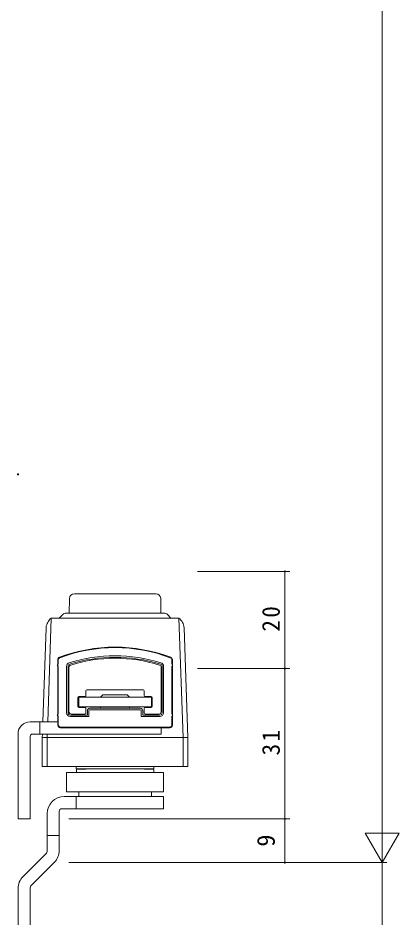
# Model space of a CAD drawing. Units: millimetres on the paper. Extents: x -420 to 373, y -297 to 267.
# Drawn here: x -288.6 to -210.1, y -184.5 to 0.9 of the extents above; entities that cross this region are included whole.
import ezdxf
from ezdxf.enums import TextEntityAlignment as Align

# ---------------------------------------------------------------- set-up
doc = ezdxf.new("R2010")
doc.units = ezdxf.units.MM
doc.layers.add('0-4_YKK_D', color=6, linetype='Continuous', lineweight=9)
doc.layers.add('0-6_YKK_13', color=4, linetype='Continuous', lineweight=9)
doc.styles.add('ＭＳ ゴシック', font='')
doc.styles.get('ＭＳ ゴシック').set_extended_font_data('MS Gothic')

msp = doc.modelspace()

# ---------------------------------------------------------------- linework, layer by layer
at = {"layer": '0-4_YKK_D'}
for p, q in [((-213.552, 170.903), (-213.552, -166.097)), ((-251.552, -113.099), (-232.552, -113.099)), ((-233.552, -113.099), (-233.552, -133.097)), ((-251.552, -133.097), (-232.552, -133.097)), ((-251.552, -133.097), (-232.552, -133.097)), ((-233.552, -164.097), (-233.552, -133.097)), ((-213.552, -173.097), (-213.552, -160.973)), ((-278.049, -164.097), (-232.552, -164.097)), ((-251.552, -164.097), (-232.552, -164.097)), ((-233.552, -173.097), (-233.552, -164.097)), ((-213.552, -173.097), (-217.052, -167.035)), ((-210.052, -167.035), (-217.052, -167.035)), ((-213.552, -173.097), (-210.052, -167.035)), ((-278.049, -173.097), (-212.552, -173.097)), ((-278.049, -173.097), (-232.552, -173.097)), ((-278.049, -173.097), (-212.552, -173.097)), ((-213.552, -173.097), (-213.552, -238.097))]:
    msp.add_line(p, q, dxfattribs=at)
for centre, start, end in [((-288.558, -93.097), 0, 180), ((-288.558, -93.097), 180, 0), ((-233.552, -113.099), 90, 270), ((-233.552, -113.099), 270, 90), ((-233.552, -133.097), 90, 270), ((-233.552, -133.097), 90, 270), ((-233.552, -133.097), 270, 90), ((-233.552, -133.097), 270, 90), ((-233.552, -164.097), 90, 270), ((-233.552, -164.097), 90, 270), ((-233.552, -164.097), 270, 90), ((-233.552, -164.097), 270, 90), ((-233.552, -173.097), 90, 270), ((-233.552, -173.097), 270, 90)]:
    msp.add_arc(centre, 0.106, start, end, dxfattribs=at)
at = {"layer": '0-6_YKK_13'}
for p, q in [((-260.157, -117.699), (-276.947, -117.699)), ((-278, -121.699), (-277.947, -118.682)), ((-259.104, -121.699), (-259.157, -118.682)), ((-279.345, -121.992), (-280.052, -122.699)), ((-278.638, -121.699), (-258.466, -121.699)), ((-257.759, -121.992), (-257.052, -122.699)), ((-281.692, -122.699), (-282.44, -144.099)), ((-255.412, -122.699), (-281.692, -122.699)), ((-255.412, -122.699), (-254.553, -147.299)), ((-283.44, -144.099), (-282.763, -124.699)), ((-280.352, -131.244), (-280.352, -144.799)), ((-280.252, -131.343), (-280.252, -132.199)), ((-256.852, -131.343), (-256.852, -132.199)), ((-256.752, -131.244), (-256.752, -144.799)), ((-280.252, -132.599), (-280.252, -142.499)), ((-278.552, -132.667), (-278.552, -142.199)), ((-278.252, -132.667), (-278.252, -142.199)), ((-278.052, -132.865), (-278.052, -141.999)), ((-259.052, -132.865), (-259.052, -141.999)), ((-258.852, -132.667), (-258.852, -142.199)), ((-258.552, -142.199), (-258.552, -132.667)), ((-256.852, -132.599), (-256.852, -142.499)), ((-276.202, -139.049), (-276.202, -140.949)), ((-274.752, -138.849), (-276.002, -138.849)), ((-274.552, -137.699), (-274.552, -138.649)), ((-262.752, -137.499), (-274.352, -137.499)), ((-271.052, -138.499), (-271.552, -138.999)), ((-268.552, -138.999), (-271.552, -138.999)), ((-266.052, -138.499), (-271.052, -138.499)), ((-268.552, -138.999), (-265.552, -138.999)), ((-266.052, -138.499), (-265.552, -138.999)), ((-262.552, -137.699), (-262.552, -138.649)), ((-262.352, -138.849), (-261.102, -138.849)), ((-261.081, -138.999), (-261.052, -139.029)), ((-261.052, -138.999), (-261.052, -140.999)), ((-260.902, -139.049), (-260.902, -140.949)), ((-277.752, -142.699), (-274.252, -142.699)), ((-277.552, -142.499), (-274.752, -142.499)), ((-276.052, -140.999), (-261.052, -140.999)), ((-274.752, -141.149), (-276.002, -141.149)), ((-274.552, -141.349), (-274.552, -142.299)), ((-274.252, -141.799), (-274.252, -142.699)), ((-273.952, -142.999), (-273.952, -141.799)), ((-273.752, -141.299), (-263.352, -141.299)), ((-273.752, -141.599), (-263.352, -141.599)), ((-271.552, -140.999), (-271.552, -141.299)), ((-265.552, -140.999), (-265.552, -141.299)), ((-263.152, -141.799), (-263.152, -142.999)), ((-262.852, -141.799), (-262.852, -142.699)), ((-259.352, -142.699), (-262.852, -142.699)), ((-262.552, -141.349), (-262.552, -142.299)), ((-262.352, -141.149), (-261.102, -141.149)), ((-259.552, -142.499), (-262.352, -142.499)), ((-280.252, -144.099), (-286.052, -144.099)), ((-284.081, -144.099), (-284.081, -146.599)), ((-280.252, -142.899), (-280.252, -144.699)), ((-273.952, -142.999), (-277.752, -142.999)), ((-259.352, -142.999), (-263.152, -142.999)), ((-256.852, -142.899), (-256.852, -144.699)), ((-279.852, -145.299), (-257.252, -145.299)), ((-279.752, -145.199), (-257.352, -145.199)), ((-259.052, -145.299), (-259.052, -146.599)), ((-288.552, -146.599), (-288.552, -164.099)), ((-286.052, -164.099), (-286.052, -147.099)), ((-259.052, -146.599), (-285.552, -146.599)), ((-283.552, -147.299), (-283.527, -146.599)), ((-283.552, -147.299), (-253.552, -147.299)), ((-283.552, -153.299), (-283.552, -147.299)), ((-282.552, -153.299), (-282.552, -147.299)), ((-282.527, -146.599), (-282.551, -147.299)), ((-254.552, -153.299), (-254.552, -147.299)), ((-283.552, -153.299), (-253.552, -153.299)), ((-260.552, -153.299), (-276.552, -153.299)), ((-276.552, -153.299), (-276.552, -153.799)), ((-276.552, -153.799), (-260.552, -153.799)), ((-276.523, -153.897), (-272.659, -153.799)), ((-272.659, -153.799), (-264.444, -153.799)), ((-260.581, -153.897), (-264.444, -153.799)), ((-260.552, -153.799), (-260.552, -153.299)), ((-278.549, -158.499), (-278.549, -154.499)), ((-258.549, -154.499), (-278.549, -154.499)), ((-276.508, -154.499), (-276.523, -153.897)), ((-260.596, -154.499), (-276.508, -154.499)), ((-260.596, -154.499), (-260.581, -153.897)), ((-258.549, -158.499), (-258.549, -154.499)), ((-258.549, -158.499), (-278.549, -158.499)), ((-276.049, -159.499), (-276.049, -158.499)), ((-261.049, -159.499), (-261.049, -158.499)), ((-258.549, -159.499), (-279.049, -159.499)), ((-276.549, -161.999), (-276.549, -159.499)), ((-282.549, -170.792), (-282.549, -162.999)), ((-280.049, -170.585), (-280.049, -162.499)), ((-288.552, -164.099), (-286.052, -164.099)), ((-282.549, -167.499), (-280.049, -167.499)), ((-287.524, -175.974), (-282.695, -171.146)), ((-285.756, -177.742), (-281.074, -173.06)), ((-288.549, -204.499), (-288.549, -178.449)), ((-286.049, -204.499), (-286.049, -178.449))]:
    msp.add_line(p, q, dxfattribs=at)
for points in [[(-253.552, -153.299), (-253.552, -147.299), (-254.341, -124.699)], [(-261.052, -138.999), (-276.052, -138.999), (-276.052, -140.999)], [(-279.549, -161.999), (-258.549, -161.999), (-258.549, -159.499)]]:
    msp.add_lwpolyline(points, dxfattribs=at)
for centre, radius, start, end in [((-276.947, -118.699), 1, 90, 178.99998), ((-260.157, -118.699), 1, 1, 90), ((-278.638, -122.699), 1, 90, 135), ((-258.466, -122.699), 1, 44.99998, 90), ((-279.779, -125.01), 3, 129.62868, 174.05766), ((-257.325, -125.01), 3, 5.94232, 50.37131), ((-268.552, -161.445), 32.745, 69.48595, 110.51404), ((-268.552, -161.011), 32.211, 69.3177, 110.68228), ((-279.852, -131.244), 0.5, 110.51404, 180), ((-279.752, -131.343), 0.5, 110.68228, 180), ((-268.552, -162.912), 32.413, 73.08118, 106.91881), ((-268.552, -162.912), 32.113, 73.08118, 106.91881), ((-268.552, -161.832), 30.833, 72.7403, 107.25969), ((-257.352, -131.343), 0.5, 0, 69.3177), ((-257.252, -131.244), 0.5, 0, 69.48595), ((-280.252, -132.399), 0.2, 90, 270), ((-277.752, -132.667), 0.8, 106.91881, 180), ((-277.752, -132.667), 0.5, 106.91881, 180), ((-277.552, -132.865), 0.5, 107.25969, 180), ((-259.552, -132.865), 0.5, 0, 72.7403), ((-259.352, -132.667), 0.5, 0, 73.08118), ((-259.352, -132.667), 0.8, 0, 73.08118), ((-256.852, -132.399), 0.2, 270, 90), ((-276.002, -139.049), 0.2, 90, 180), ((-274.752, -138.649), 0.2, 270, 0), ((-274.352, -137.699), 0.2, 90, 180), ((-262.752, -137.699), 0.2, 0, 90), ((-262.352, -138.649), 0.2, 180, 270), ((-261.102, -139.049), 0.2, 0, 90), ((-280.252, -142.699), 0.2, 90, 270), ((-277.752, -142.199), 0.8, 180, 270), ((-277.752, -142.199), 0.5, 180, 270), ((-277.552, -141.999), 0.5, 180, 270), ((-276.002, -140.949), 0.2, 180, 270), ((-274.752, -141.349), 0.2, 0, 90), ((-274.752, -142.299), 0.2, 270, 0), ((-273.752, -141.799), 0.5, 90, 180), ((-273.752, -141.799), 0.2, 90, 180), ((-263.352, -141.799), 0.5, 0, 90), ((-263.352, -141.799), 0.2, 0, 90), ((-262.352, -141.349), 0.2, 90, 180), ((-262.352, -142.299), 0.2, 180, 270), ((-261.102, -140.949), 0.2, 270, 0), ((-259.552, -141.999), 0.5, 270, 0), ((-259.352, -142.199), 0.8, 270, 0), ((-259.352, -142.199), 0.5, 270, 0), ((-256.852, -142.699), 0.2, 270, 90), ((-286.052, -146.599), 2.5, 90, 180), ((-279.852, -144.799), 0.5, 180, 270), ((-279.752, -144.699), 0.5, 180, 270), ((-257.352, -144.699), 0.5, 270, 0), ((-257.252, -144.799), 0.5, 270, 0), ((-285.552, -147.099), 0.5, 90, 180), ((-279.049, -162.999), 3.5, 90, 180), ((-279.549, -162.499), 0.5, 90, 180), ((-283.049, -170.792), 0.5, 315, 0), ((-283.549, -170.585), 3.5, 315, 0), ((-285.049, -178.449), 3.5, 135, 180), ((-285.049, -178.449), 1, 135, 179.99998)]:
    msp.add_arc(centre, radius, start, end, dxfattribs=at)

# ---------------------------------------------------------------- texts
at = {"layer": '0-4_YKK_D', "color": 3, "style": 'ＭＳ ゴシック'}
msp.add_text('9', height=3.666, rotation=90, dxfattribs=at).set_placement((-234.552, -169.797), align=Align.BOTTOM_LEFT)
at = {"layer": '0-4_YKK_D', "color": 3, "char_height": 3.666, "attachment_point": 7, "rotation": 90, "style": 'ＭＳ ゴシック'}
for s, insert in [('\\T1.21;\\W0.95;20', (-234.552, -125.498)), ('\\T1.21;\\W0.95;31', (-234.552, -150.997))]:
    msp.add_mtext(s, dxfattribs=dict(at, insert=insert))

doc.saveas('drawing.dxf')
